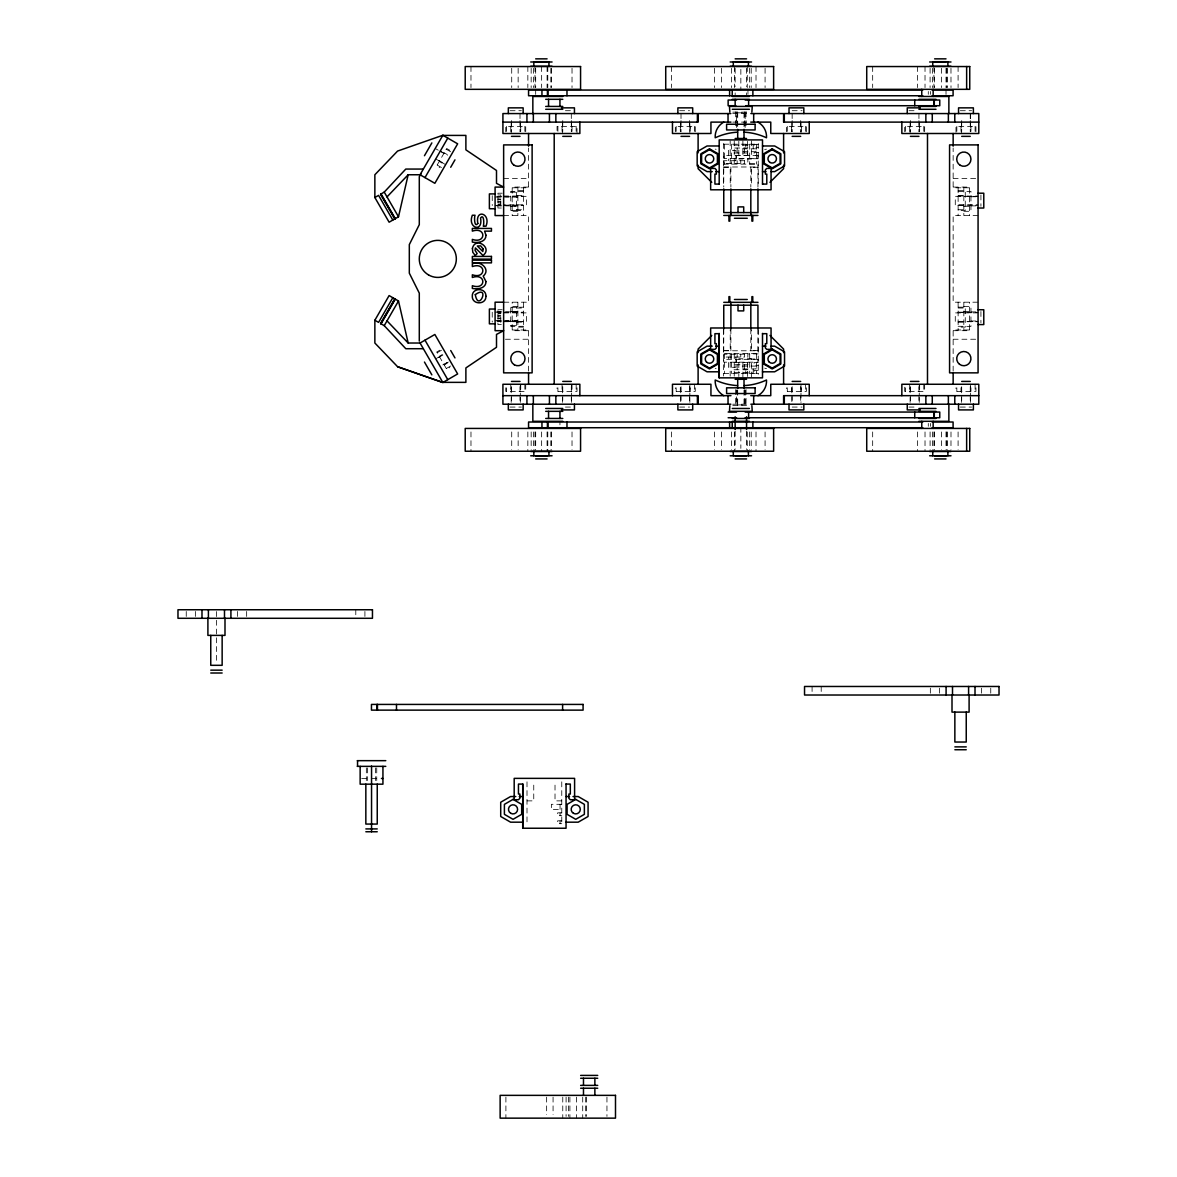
<?xml version="1.0" encoding="UTF-8"?>
<svg xmlns="http://www.w3.org/2000/svg" width="1177" height="1177" viewBox="0 0 1177 1177"><rect width="100%" height="100%" fill="white"/><g stroke="black" fill="none" stroke-linecap="round" stroke-linejoin="round"><path stroke-width="0.75" stroke-dasharray="5 3.75" d="M439.83 350.202L436.741 351.982L446.716 369.254L449.805 367.474M437.167 352.732L441.802 350.055M439.242 356.307L442.317 354.527M435.755 358.808L442.537 354.895M438.55 357.528L444.215 354.248M442.817 364.929L447.378 362.295M444.009 364.576L450.173 361.015M444.229 364.944L447.304 363.163M446.289 368.519L452.454 364.958M510.097 110.712L521.396 110.712M565.416 110.712L572.684 110.712M679.644 110.712L689.516 110.712M792.195 110.712L802.067 110.712M909.027 110.712L916.294 110.712M960.314 110.712L971.613 110.712M732.8 112.139L748.91 112.139M732.668 113.566L749.043 113.566M732.756 122.114L749.926 122.114M723.752 144.197L757.944 144.197M758.238 144.477L754.104 144.477L754.104 147.331L758.238 147.331M758.238 152.451L754.104 152.451L754.104 155.305L758.238 155.305M758.238 158.718L747.836 158.718L747.836 163.853L758.238 163.853M723.752 166.987L757.944 166.987M723.472 167.266L730.226 167.266L730.226 186.319M758.238 167.266L751.485 167.266L751.485 186.319M503.638 178.536L528.561 178.536M953.149 178.536L976.292 178.536M528.561 187.084L512.186 187.084L512.186 215.568M953.149 187.084L969.524 187.084L969.524 215.568M512.186 187.79L528.561 187.79L528.561 147.978M969.524 187.79L953.149 187.79L953.149 147.978M523.574 190.645L516.453 190.645L516.453 210.58L523.574 210.58M958.122 190.645L965.258 190.645L965.258 210.58L958.122 210.58M523.574 191.498L510.759 191.351L510.759 211.301L517.88 211.301M958.122 191.498L970.951 191.351L970.951 211.301L963.831 211.301M510.759 192.204L517.88 192.204M502.211 193.205L497.93 193.205L497.93 208.02L502.211 208.02M497.93 194.97L500.784 194.97L500.784 206.255L497.93 206.255M516.453 195.632L523.574 195.632M958.122 195.632L965.258 195.632M503.638 196.059L523.574 196.059M958.122 196.059L978.072 196.059M497.93 196.397L500.784 196.397M503.638 196.338L526.428 196.338L526.428 204.886L503.638 204.886M978.072 196.338L955.283 196.338L955.283 204.886L978.072 204.886M497.93 196.53L500.784 196.53M496.797 196.765L517.88 196.765M970.951 196.765L978.072 196.765M495.09 197.045L517.88 197.045M497.93 199.001L500.784 199.001M497.93 199.707L500.784 199.707M497.93 201.532L500.784 201.532M497.93 202.223L500.784 202.223M497.93 204.018L500.784 204.018M497.93 204.695L500.784 204.842M503.638 205.166L523.574 205.166M958.122 205.166L978.072 205.166M495.09 205.592L523.574 205.592M958.122 205.592L965.258 205.592M496.797 205.887L517.88 205.887M970.951 205.887L978.072 205.887M510.759 206.313L517.88 206.313M963.831 206.313L970.951 206.313M516.453 209.727L523.574 209.727M958.122 209.727L965.258 209.727M510.759 210.448L517.88 210.448M503.638 215.568L528.561 215.568L528.561 302.195L503.638 302.195M978.072 215.568L953.149 215.568L953.149 302.195L978.072 302.195M517.88 306.476L510.759 306.476L510.759 326.412L523.574 326.279M963.831 306.476L970.951 306.476L970.951 326.412L958.122 326.279M510.759 307.329L523.574 307.182M958.122 307.182L965.258 307.182L965.258 327.132L958.122 327.132M516.453 308.036L523.574 308.036M958.122 308.036L965.258 308.036M502.211 309.742L497.93 309.742L497.93 324.572L502.211 324.572M510.759 311.464L517.88 311.464M963.831 311.464L970.951 311.464M497.93 311.508L500.784 311.508L500.784 322.807L497.93 322.807M496.797 311.89L517.88 311.89M970.951 311.89L978.072 311.89M495.09 312.17L523.574 312.17M958.122 312.17L965.258 312.17M503.638 312.596L523.574 312.596M958.122 312.596L978.072 312.596M503.638 312.891L526.428 312.891L526.428 321.439L503.638 321.439M978.072 312.891L955.283 312.891L955.283 321.439L978.072 321.439M497.93 313.759L500.784 313.759M497.93 315.539L500.784 315.539M497.93 316.245L500.784 316.245M497.93 318.07L500.784 318.07M497.93 318.776L500.784 318.776M497.93 320.571L500.784 320.571M495.09 320.718L517.88 320.718M496.797 320.997L517.88 320.997M970.951 320.997L978.072 320.997M497.93 321.247L500.784 321.247M497.93 321.38L500.784 321.38M503.638 321.718L523.574 321.718M958.122 321.718L978.072 321.718M516.453 322.145L523.574 322.145M958.122 322.145L965.258 322.145M510.759 325.558L517.88 325.558M523.574 327.132L516.453 327.132L516.453 307.182M512.186 329.987L528.561 329.987L528.561 371.594M969.524 329.987L953.149 329.987L953.149 371.594M528.561 330.693L512.186 330.693L512.186 302.195M953.149 330.693L969.524 330.693L969.524 302.195M505.419 339.241L528.561 339.241M953.149 339.241L978.072 339.241M723.472 350.496L730.226 350.496L730.226 329.722M758.238 350.496L751.485 350.496L751.485 329.722M723.752 350.775L757.944 350.775M758.238 353.909L747.836 353.909L747.836 359.044L758.238 359.044M758.238 362.472L754.104 362.472L754.104 365.311L758.238 365.311M758.238 370.446L754.104 370.446L754.104 373.3L758.238 373.3M723.752 373.58L757.944 373.58M732.668 404.211L749.043 404.211M732.8 405.638L748.91 405.638M510.097 407.065L521.396 407.065M565.416 407.065L572.684 407.065M679.644 407.065L689.516 407.065M792.195 407.065L802.067 407.065M909.027 407.065L916.294 407.065M960.314 407.065L971.613 407.065M361.677 778.468L368.592 778.468M371.549 778.468L379.612 778.468M527.002 800.875L533.755 800.875L533.755 781.837M561.767 800.875L555.014 800.875L555.014 781.837M561.767 804.303L551.366 804.303L551.366 809.423L561.767 809.423M561.767 812.851L557.633 812.851L557.633 815.69L561.767 815.69M561.767 820.825L557.633 820.825L557.633 823.679L561.767 823.679M449.805 150.288L446.716 148.508L436.741 165.78L439.83 167.561M446.289 149.258L450.923 151.921M444.229 152.833L447.304 154.614M440.316 151.068L447.098 154.981M435.225 148.464L438.271 150.215M439.786 151.097L447.378 155.482M438.55 160.249L444.215 163.515M435.755 158.954L445.627 164.662M439.242 161.47L442.317 163.25M437.167 165.045L443.346 168.605M990.754 688.177L990.754 695.018M981.633 688.177L981.633 695.018M980.927 194.97L980.927 206.255M980.927 311.508L980.927 322.807M975.939 131.721L975.939 126.38L955.989 126.38L955.989 133.501M975.939 387.822L975.939 391.382L955.989 391.382L955.989 387.822M975.086 126.38L975.086 131.721M975.086 384.261L975.086 391.382M970.951 126.38L970.951 133.501M970.951 387.822L970.951 391.382M970.525 113.566L970.525 118.686M970.525 122.114L970.525 131.721M970.525 384.261L970.525 395.663M970.525 397.37L970.525 404.211M970.245 113.566L970.245 118.818M970.245 120.569L970.245 131.721M970.245 386.674L970.245 402.46M963.831 187.084L963.831 215.568M963.831 302.195L963.831 330.693M961.697 120.569L961.697 131.721M961.697 386.674L961.697 404.211M961.403 122.114L961.403 133.501M961.403 387.822L961.403 395.663M961.403 397.37L961.403 404.211M960.976 126.38L960.976 133.501M960.976 387.822L960.976 391.382M958.093 66.545L958.093 87.584M958.122 187.79L958.122 215.568M958.122 302.195L958.122 329.987M958.093 431.944L958.093 449.467M956.842 126.38L956.842 133.501M956.842 387.822L956.842 391.382M950.972 68.295L951.001 87.584M951.001 431.944L950.972 449.467M947.529 68.295L947.529 87.584M947.529 431.944L947.529 449.467M946.72 68.295L946.72 87.584M946.72 431.944L946.72 449.467M946.014 68.31L946.014 87.657M946.014 89.423L946.014 94.704M946.014 431.871L946.014 449.467M941.526 68.295L941.526 87.584M941.526 431.944L941.526 449.467M939.467 688.177L939.467 695.018M934.626 68.31L934.626 87.657M934.626 431.871L934.626 449.467M933.905 66.545L933.905 87.584M933.905 431.944L933.905 451.232M932.508 68.295L932.508 87.584M932.508 431.944L932.508 449.467M930.463 91.482L930.463 94.322M930.463 423.44L930.463 426.295M930.345 688.177L930.345 695.018M930.095 68.295L930.095 87.584M930.095 431.944L930.095 449.467M928.285 91.482L928.285 94.322M928.285 423.44L928.285 426.295M925.019 66.545L925.019 87.584M925.019 431.944L925.019 451.232M924.651 131.721L924.651 126.38L904.701 126.38L904.701 131.721M924.651 384.261L924.651 391.382L904.701 391.382L904.701 384.261M923.798 126.38L923.798 131.721M923.798 384.261L923.798 391.382M919.664 126.38L919.664 133.501M919.664 384.261L919.664 391.382M919.237 122.114L919.237 131.721M919.237 384.261L919.237 395.663M919.237 397.37L919.237 404.211M918.943 113.566L918.943 118.818M918.943 120.569L918.943 131.721M918.943 386.674L918.943 402.46M917.457 66.545L917.457 87.584M917.457 431.944L917.457 451.232M910.395 120.569L910.395 131.721M910.395 386.674L910.395 404.211M910.115 122.114L910.115 133.501M910.115 387.822L910.115 395.663M910.115 397.37L910.115 404.211M909.689 126.38L909.689 133.501M909.689 384.261L909.689 391.382M905.554 126.38L905.554 133.501M905.554 387.822L905.554 391.382M872.672 66.545L872.672 87.584M872.672 431.944L872.672 451.232M821.208 686.471L821.208 693.312M812.086 686.471L812.086 693.312M806.392 131.721L806.392 126.38L786.442 126.38L786.442 131.721M806.392 387.822L806.392 391.382L786.442 391.382L786.442 387.822M805.539 126.38L805.539 133.501M805.539 384.261L805.539 391.382M801.405 126.38L801.405 131.721M801.405 387.822L801.405 391.382M800.978 122.114L800.978 133.501M800.978 384.261L800.978 402.505M800.698 120.569L800.698 131.721M800.698 386.674L800.698 402.46M792.15 113.566L792.15 118.818M792.15 120.569L792.15 131.721M792.15 386.674L792.15 404.211M791.856 122.114L791.856 131.721M791.856 387.822L791.856 402.505M791.43 126.38L791.43 131.721M791.43 387.822L791.43 391.382M787.295 126.38L787.295 131.721M787.295 387.822L787.295 391.382M765.079 68.295L765.079 87.584M765.079 431.944L765.079 449.467M758.238 143.476L758.238 186.319M758.238 329.722L758.238 374.286M757.944 187.055L757.944 164.133L723.752 164.133L723.752 187.055M757.944 328.898L757.944 353.63L723.752 353.63L723.752 328.898M756.531 144.197L756.531 164.133M756.531 353.63L756.531 373.58M756.017 66.545L756.017 87.584M756.017 431.944L756.017 451.232M753.206 148.817L753.206 144.756L745.791 144.756L745.791 148.817M753.206 368.96L753.206 373.006L745.791 373.006L745.791 368.96M751.529 140.769L751.529 159.013L747.454 159.013L747.454 140.769M751.529 376.993L751.529 358.764L747.454 358.764L747.454 376.993M751.206 68.295L751.206 87.584M751.206 431.944L751.206 449.467M750.823 166.987L750.823 187.055M750.823 328.898L750.823 350.775M749.646 68.295L749.646 87.584M749.69 144.197L749.69 164.133M749.69 353.63L749.69 373.58M749.646 431.944L749.646 449.467M747.954 90.055L747.954 94.322M747.263 66.545L747.263 87.584M747.263 431.944L747.263 451.232M746.556 68.354L746.556 86.495M746.556 92.895L746.556 96.47M746.556 431.282L746.556 449.408M746.056 111.859L746.056 128.131M746.056 389.631L746.056 405.903M745.129 127.499L745.129 112.845L736.581 112.845L736.581 127.499M745.129 390.264L745.129 404.917L736.581 404.917L736.581 390.264M744.761 111.859L744.761 128.131M744.761 389.631L744.761 405.903M744.555 148.022L744.555 153.01M744.555 364.767L744.555 369.74M744.011 112.845L744.011 127.499M744.011 390.264L744.011 404.917M742.893 140.769L742.893 159.013L738.818 159.013L738.818 140.769M742.893 376.993L742.893 358.764L738.818 358.764L738.818 376.993M740.848 69.399L740.848 90.482M740.76 160.719L740.76 163.574M740.76 354.203L740.76 357.058M740.848 427.295L740.848 448.378M737.699 112.845L737.699 127.499M737.699 390.264L737.699 404.917M737.155 148.022L737.155 153.01M737.155 160.719L737.155 163.574M737.155 354.203L737.155 357.058M737.155 364.767L737.155 369.74M736.949 111.859L736.949 128.131M736.949 389.631L736.949 405.903M736.581 155.585L736.581 158.439M736.581 359.323L736.581 362.178M735.919 160.719L735.919 150.465L728.504 150.465L728.504 160.719M735.919 357.058L735.919 367.312L728.504 367.312L728.504 357.058M735.654 111.859L735.654 128.131M735.654 389.631L735.654 405.903M735.154 68.354L735.154 86.495M735.154 92.895L735.154 96.47M735.154 431.282L735.154 449.408M734.448 66.545L734.448 87.584M734.448 431.944L734.448 451.232M734.242 140.769L734.242 164.133M734.242 353.63L734.242 376.993M731.594 68.295L731.594 87.584M731.461 144.197L731.461 164.133M731.461 353.63L731.461 373.58M731.594 431.944L731.594 449.467M730.888 166.987L730.888 187.055M730.888 328.898L730.888 350.775M730.167 140.769L730.167 164.133M730.167 353.63L730.167 376.993M724.605 144.197L724.605 164.133M724.605 353.63L724.605 373.58M723.472 143.476L723.472 186.319M723.472 329.722L723.472 376.022M721.398 68.295L721.398 87.584M721.398 431.944L721.398 449.467M714.439 68.295L714.439 87.584M714.439 431.944L714.439 449.467M695.269 131.721L695.269 126.38L675.318 126.38L675.318 131.721M695.269 387.822L695.269 391.382L675.318 391.382L675.318 387.822M694.401 126.38L694.401 133.501M694.401 384.261L694.401 391.382M690.281 126.38L690.281 131.721M690.281 387.822L690.281 391.382M689.854 123.541L689.854 133.501M689.854 384.261L689.854 395.663M689.854 397.37L689.854 402.505M689.56 120.569L689.56 131.721M689.56 386.674L689.56 402.46M681.012 113.566L681.012 118.818M681.012 120.569L681.012 131.721M681.012 386.674L681.012 404.211M680.733 122.114L680.733 131.721M680.733 387.822L680.733 402.505M680.306 126.38L680.306 131.721M680.306 387.822L680.306 391.382M676.172 126.38L676.172 131.721M676.172 387.822L676.172 391.382M671.449 66.545L671.449 87.584M671.449 431.944L671.449 451.232M606.949 1097.111L606.949 1116.399M586.22 1097.111L586.22 1116.399M585.837 1097.111L585.837 1116.399M582.718 1097.111L582.718 1118.15M577.01 133.501L577.01 126.38L557.059 126.38L557.059 133.501M577.01 387.822L577.01 391.382L557.059 391.382L557.059 387.822M576.568 1097.111L576.568 1118.15M576.156 126.38L576.156 131.721M576.156 384.261L576.156 391.382M572.022 68.295L572.022 87.584M572.022 126.38L572.022 133.501M572.022 384.261L572.022 391.382M572.022 431.944L572.022 449.467M571.595 122.114L571.595 131.721M571.595 384.261L571.595 395.663M571.595 397.37L571.595 404.211M571.301 113.566L571.301 118.818M571.301 120.569L571.301 131.721M571.301 386.674L571.301 402.46M569.903 1097.111L569.903 1118.15M568.506 1097.111L568.506 1116.399M566.093 1097.111L566.093 1116.399M562.753 120.569L562.753 131.721M562.753 386.674L562.753 404.211M562.768 1097.111L562.768 1118.15M562.474 122.114L562.474 133.501M562.474 387.822L562.474 395.663M562.474 397.37L562.474 404.211M562.047 126.38L562.047 133.501M562.047 384.261L562.047 391.382M561.767 781.837L561.767 824.665M560.061 804.303L560.061 809.423M560.061 812.851L560.061 815.69M560.061 820.825L560.061 823.679M559.943 421.307L559.943 424.868M557.913 126.38L557.913 133.501M557.913 387.822L557.913 391.382M553.072 1097.111L553.072 1114.648M551.292 68.295L551.292 87.584M551.292 431.944L551.292 449.467M550.91 68.295L550.91 87.584M550.91 431.944L550.91 449.467M547.791 66.545L547.791 87.584M547.791 431.944L547.791 451.232M547.084 66.545L547.084 87.657M547.084 431.871L547.084 451.232M546.643 1097.111L546.643 1114.648M541.641 66.545L541.641 87.584M541.641 431.944L541.641 451.232M535.682 68.31L535.682 87.657M535.682 89.423L535.682 94.704M535.682 431.871L535.682 449.467M534.976 66.545L534.976 87.584M534.976 431.944L534.976 451.232M533.578 68.295L533.578 87.584M533.578 431.944L533.578 449.467M531.165 68.295L531.165 87.584M531.165 431.944L531.165 449.467M527.84 66.545L527.84 87.584M527.84 431.944L527.84 451.232M527.002 781.837L527.002 824.665M525.722 131.721L525.722 126.38L505.772 126.38L505.772 131.721M525.722 384.261L525.722 391.382L505.772 391.382L505.772 387.822M524.854 126.38L524.854 131.721M524.854 384.261L524.854 391.382M523.574 187.79L523.574 215.568M523.574 302.195L523.574 329.987M520.734 126.38L520.734 131.721M520.734 384.261L520.734 391.382M520.308 122.114L520.308 131.721M520.308 384.261L520.308 395.663M520.308 397.37L520.308 404.211M520.013 113.566L520.013 118.818M520.013 120.569L520.013 131.721M520.013 386.674L520.013 402.46M518.145 68.295L518.145 87.584M518.145 431.944L518.145 449.467M517.88 187.084L517.88 215.568M517.88 302.195L517.88 330.693M511.715 68.295L511.715 87.584M511.715 431.944L511.715 449.467M511.465 120.569L511.465 131.721M511.465 386.674L511.465 404.211M511.186 122.114L511.186 133.501M511.186 387.822L511.186 395.663M511.186 397.37L511.186 404.211M510.759 126.38L510.759 131.721M510.759 384.261L510.759 391.382M506.625 126.38L506.625 133.501M506.625 387.822L506.625 391.382M505.904 1097.111L505.904 1118.15M492.236 195.676L492.236 205.548M492.236 312.229L492.236 322.086M470.977 66.545L470.977 87.584M470.977 431.944L470.977 451.232M376.743 767.904L376.743 780.557M375.448 767.904L375.448 780.557M367.636 767.904L367.636 780.557M366.341 767.904L366.341 780.557M364.914 611.452L364.914 616.586M355.792 609.745L355.792 616.586M246.655 611.452L246.655 618.293M237.533 611.452L237.533 618.293M216.45 611.554L216.45 663.975M195.367 611.452L195.367 618.293M186.246 611.452L186.246 618.293M716.131 368.475A3.56 3.56 0 0 1 715.204 368.592M766.507 368.592A3.56 3.56 0 0 1 764.712 368.107M715.204 149.185A3.56 3.56 0 0 1 716.131 149.302M764.712 149.656A3.56 3.56 0 0 1 766.507 149.185M747.763 145.154L733.933 145.154L733.933 148.022L747.763 148.022L747.763 145.154M756.031 148.817L742.187 148.817L742.187 151.686L756.031 151.686L756.031 148.817M747.881 153.01L733.83 153.01L733.83 155.349L747.881 155.349L747.881 153.01M757.944 155.585L723.752 155.585L723.752 158.439L757.944 158.439L757.944 155.585M744.555 160.719L723.664 160.719L723.664 163.574L744.555 163.574L744.555 160.719M500.784 312.935L497.93 312.935L500.784 313.067M744.555 354.203L723.664 354.203L723.664 357.058L744.555 357.058L744.555 354.203M757.944 359.323L723.752 359.323L723.752 362.178L757.944 362.178L757.944 359.323M747.881 362.428L733.83 362.428L733.83 364.767L747.881 364.767L747.881 362.428M756.031 366.091L742.187 366.091L742.187 368.96L756.031 368.96L756.031 366.091M747.763 369.74L733.933 369.74L733.933 372.623L747.763 372.623L747.763 369.74"/><path stroke-width="1.5" d="M566.049 783.823L566.049 828.24L522.735 828.24L522.735 784.073L518.454 784.073L518.454 794.034L519.881 794.034L519.881 798.315L518.454 799.742L514.187 799.742L514.187 778.365L574.597 778.365L574.597 799.742L570.315 799.742L568.888 798.315L568.888 794.034L570.315 794.034L570.315 784.073L566.049 784.073M672.464 122.114L672.464 133.501L710.937 133.501L710.937 122.114L730.961 122.114M762.505 333.429L762.505 377.846L719.191 377.846L719.191 333.68L714.925 333.68L714.925 343.655L716.352 343.655L716.352 347.936L714.925 349.363L710.643 349.363L710.643 327.986L771.053 327.986L771.053 349.363L766.786 349.363L765.359 347.936L765.359 343.655L766.786 343.655L766.786 333.68L762.505 333.68M809.246 395.663L809.246 384.261L770.773 384.261L770.773 395.663L750.749 395.663M398.488 216.789L408.169 174.755L420.057 174.755L434.857 183.303L457.647 143.815L442.846 135.267L397.591 151.053L374.86 174.755L374.86 197.515L389.116 222.203L398.488 216.789L384.246 192.101L405.8 169.061L423.337 169.061M424.456 155.732L431.856 142.903M420.057 174.755L442.846 135.267M421.116 173.475L419.292 176.653L419.292 224.645L409.316 244.61L409.316 273.152L419.292 293.132L419.292 341.124M424.985 177.609L447.775 138.121M450.703 167.266L454.969 159.851M374.86 320.247L389.116 295.574L398.488 300.988L408.169 343.022L420.057 343.022L434.857 334.474L457.647 373.948L442.846 382.496L397.664 366.783L374.86 343.022L374.86 320.247L378.567 322.38L392.809 297.707M394.781 298.855L380.539 323.528L384.246 325.661L405.8 348.716L423.337 348.716M380.789 323.675L395.031 298.987M381.039 323.807L395.281 299.135M384.246 325.661L398.488 300.988M387.012 196.912L408.169 174.755M769.949 182.347L783.602 168.694L783.602 165.177M711.761 335.43L698.108 349.069L698.108 352.585M723.752 122.114L722.84 122.688A16.61 16.61 0 0 0 715.204 137.783A60.557 60.557 0 0 1 737.552 132.177M757.944 395.663L758.856 395.075A16.61 16.61 0 0 0 766.507 379.994A60.557 60.557 0 0 1 744.158 385.6M374.86 197.515L378.567 195.382L392.809 220.055M384.246 192.101L380.539 194.249L394.781 218.922M535.682 58.85L547.084 58.85M735.154 58.85L746.556 58.85M934.626 58.85L946.014 58.85M535.682 61.704L547.084 61.704M735.154 61.704L746.556 61.704M934.626 61.704L946.014 61.704M530.709 61.984L552.072 61.984M730.167 61.984L751.544 61.984M929.639 61.984L951.001 61.984M530.709 66.265L552.072 66.265M730.167 66.265L751.544 66.265M929.639 66.265L951.001 66.265M922.797 90.055L528.561 90.055L528.561 95.749L922.797 95.749M932.125 90.055L953.09 90.055L953.09 95.749L932.125 95.749M562.797 96.47L532.843 96.47L532.843 113.566M732.3 96.47L749.396 96.47M918.913 96.47L948.868 96.47L948.868 113.566M545.701 99.309L562.797 99.309M732.3 99.309L749.396 99.309M918.913 99.309L935.995 99.309M736.537 100.03L728.136 100.03L728.136 105.724L735.89 105.724M745.159 100.03L939.761 100.03L939.761 105.724L745.703 105.724M545.701 106.43L562.797 106.43M918.913 106.43L935.995 106.43M561.385 107.857L574.45 107.857L574.45 113.566M920.326 107.857L907.261 107.857L907.261 113.566M545.701 109.284L562.797 109.284M732.3 109.284L749.396 109.284M918.913 109.284L935.995 109.284M729.843 112.139L729.46 106.43L752.25 106.43L751.868 112.139M730.843 113.566L698.108 113.566L698.108 122.114L502.917 122.114M750.852 113.566L783.602 113.566L783.602 122.114L978.793 122.114M750.749 122.114L770.773 122.114L770.773 133.501L809.246 133.501L809.246 122.114M443.096 135.414L465.886 135.414L465.886 149.847L496.503 170.474L496.503 183.347L503.638 187.084L495.09 187.084L495.09 215.568L503.638 215.568M511.465 136.355L520.013 136.355M562.753 136.355L571.301 136.355M681.012 136.355L689.56 136.355M792.15 136.355L800.698 136.355M910.395 136.355L918.943 136.355M961.697 136.355L970.245 136.355M735.154 138.489L746.556 138.489M719.191 145.977L707.039 145.977L697.167 151.671L697.167 165.928L707.039 171.621L712.247 171.621M762.505 145.977L774.672 145.977L784.544 151.671L784.544 165.928L774.672 171.621L771.2 171.621M715.719 171.621L719.191 171.621M762.505 171.621L765.977 171.621M719.191 184.083L714.925 184.083L714.925 174.108L716.352 174.108L716.352 169.841L714.925 168.414L710.643 168.414L710.643 189.791L771.053 189.791L771.053 168.414L766.786 168.414L765.359 169.841L765.359 174.108L766.786 174.108L766.786 184.083L762.505 184.083M978.072 193.205L983.781 193.205L983.781 208.02L978.072 208.02M495.09 193.911L489.382 193.911L489.382 208.741L495.09 208.741M723.752 215.435L757.944 215.435M734.448 218.275L747.263 218.275M734.448 299.488L747.263 299.488M503.638 302.195L495.09 302.195L495.09 330.693L503.638 330.693L496.503 334.415L496.503 347.289L465.886 367.93L465.886 382.363L443.096 382.363M723.752 302.342L757.944 302.342M495.09 309.036L489.382 309.036L489.382 323.852L495.09 323.852M978.072 309.742L983.781 309.742L983.781 324.572L978.072 324.572M712.247 346.156L707.039 346.156L697.167 351.849L697.167 366.091L707.039 371.8L719.191 371.8M715.719 346.156L719.191 346.156M762.505 346.156L765.977 346.156M771.2 346.156L774.672 346.156L784.544 351.849L784.544 366.091L774.672 371.8L762.505 371.8M735.154 379.274L746.556 379.274M511.465 381.422L520.013 381.422M562.753 381.422L571.301 381.422M681.012 381.422L689.56 381.422M792.15 381.422L800.698 381.422M910.395 381.422L918.943 381.422M961.697 381.422L970.245 381.422M502.917 395.663L698.108 395.663L698.108 404.211L730.843 404.211M730.961 395.663L710.937 395.663L710.937 384.261L672.464 384.261L672.464 395.663M978.793 395.663L783.602 395.663L783.602 404.211L750.852 404.211M729.843 405.638L729.46 411.332L752.25 411.332L751.868 405.638M545.701 408.478L562.797 408.478M732.3 408.478L749.396 408.478M918.913 408.478L935.995 408.478M561.385 409.905L574.45 409.905L574.45 404.211M920.326 409.905L907.261 409.905L907.261 404.211M545.701 411.332L562.797 411.332M918.913 411.332L935.995 411.332M728.136 412.053L736.537 412.053M745.159 412.053L939.761 412.053L939.761 417.747L745.159 417.747M728.136 417.747L736.537 417.747M545.701 418.453L562.797 418.453M732.3 418.453L749.396 418.453M918.913 418.453L935.995 418.453M562.797 421.307L532.843 421.307L532.843 404.211M732.3 421.307L749.396 421.307M918.913 421.307L948.868 421.307L948.868 404.211M922.797 422.013L528.561 422.013L528.561 427.722L922.797 427.722M932.125 422.013L953.09 422.013L953.09 427.722L932.125 427.722M530.709 451.512L552.072 451.512M730.167 451.512L751.544 451.512M929.639 451.512L951.001 451.512M530.709 455.793L552.072 455.793M730.167 455.793L751.544 455.793M929.639 455.793L951.001 455.793M535.682 456.073L547.084 456.073M735.154 456.073L746.556 456.073M934.626 456.073L946.014 456.073M535.682 458.927L547.084 458.927M735.154 458.927L746.556 458.927M934.626 458.927L946.014 458.927M210.757 670.154L222.144 670.154M210.757 673.009L222.144 673.009M954.856 746.88L966.243 746.88M954.856 749.734L966.243 749.734M357.293 760.666L385.791 760.666M357.293 766.359L385.791 766.359M381.422 778.468L382.937 778.468M515.791 796.535L510.583 796.535L500.711 802.228L500.711 816.485L510.583 822.179L522.735 822.179M519.263 796.535L522.735 796.535M566.049 796.535L569.521 796.535M572.993 796.535L578.201 796.535L588.073 802.228L588.073 816.485L578.201 822.179L566.049 822.179M365.841 828.917L377.243 828.917M365.841 831.756L377.243 831.756M580.629 1075.41L597.725 1075.41M580.629 1078.25L597.725 1078.25M580.629 1085.385L597.725 1085.385M580.629 1088.225L597.725 1088.225M397.591 366.709L442.846 382.496L420.057 343.022M757.944 122.114L758.856 122.688A16.61 16.61 0 0 1 766.507 137.783A60.557 60.557 0 0 0 744.158 132.177M723.752 395.663L722.84 395.075A16.61 16.61 0 0 1 715.204 379.994A60.557 60.557 0 0 0 737.552 385.6M711.761 182.347L698.108 168.694L698.108 165.177M769.949 335.43L783.602 349.069L783.602 352.585M387.012 320.865L408.169 343.022M381.039 193.955L395.281 218.642M380.789 194.102L395.031 218.775M450.703 350.511L454.969 357.911M424.985 340.168L447.775 379.656M424.456 362.045L431.856 374.875M975.012 686.471L975.012 695.018M973.379 113.566L973.379 107.857L958.549 107.857L958.549 113.566M973.379 404.211L973.379 409.905L958.549 409.905L958.549 404.211M969.098 695.018L969.098 712.114L952.002 712.114L952.002 695.018M968.597 686.471L968.597 695.018M966.641 66.545L966.641 89.334M966.641 428.428L966.641 451.232M966.243 712.114L966.243 742.04L954.856 742.04L954.856 712.114M954.782 113.566L954.782 122.114M954.782 395.663L954.782 404.211M953.149 133.501L953.149 146.169M953.149 373.403L953.149 384.261M952.502 686.471L952.502 695.018M948.368 113.566L948.368 122.114M948.368 395.663L948.368 404.211M947.882 61.984L947.882 66.265M947.882 451.512L947.882 455.793M946.087 686.471L946.087 695.018M934.288 100.03L934.288 105.724M934.288 412.053L934.288 417.747M933.758 100.03L933.758 105.724M933.758 412.053L933.758 417.747M933.155 89.334L933.155 96.47M933.155 421.307L933.155 428.428M932.758 61.984L932.758 66.265M932.758 451.512L932.758 455.793M932.272 113.566L932.272 122.114M932.272 395.663L932.272 404.211M927.491 133.501L927.491 384.261M925.858 113.566L925.858 122.114M925.858 395.663L925.858 404.211M921.768 89.334L921.768 96.47M921.768 421.307L921.768 428.428M914.735 100.03L914.735 105.724M914.735 412.053L914.735 417.747M901.847 122.114L901.847 133.501L978.793 133.501L978.793 113.566L784.309 113.566L784.309 122.114M901.847 395.663L901.847 384.261L978.793 384.261L978.793 404.211L784.309 404.211L784.309 395.663M803.832 113.566L803.832 107.857L789.017 107.857L789.017 113.566M803.832 404.211L803.832 409.905L789.017 409.905L789.017 404.211M783.602 133.501L783.602 152.863M783.602 364.914L783.602 384.261M762.505 184.333L762.505 139.916L719.191 139.916L719.191 184.333M757.944 188.879L757.944 212.581L723.752 212.581L723.752 188.879M757.944 328.898L757.944 305.196L723.752 305.196L723.752 328.898M753.677 113.566L753.677 122.114M753.677 395.663L753.677 404.211M752.883 90.055L752.883 95.749M752.765 215.435L752.765 221.129L751.912 221.129L751.912 215.435M752.765 302.342L752.765 296.648L751.912 296.648L751.912 302.342M752.883 422.013L752.883 427.722M750.823 188.879L750.823 215.435M750.823 302.342L750.823 328.898M748.616 100.03L748.616 105.724M748.616 412.053L748.616 417.747M748.41 61.984L748.41 66.265M748.41 451.512L748.41 455.793M746.556 416.776L746.556 429.473M744.011 129.338L744.011 138.489M744.011 379.274L744.011 388.439M743.702 212.581L743.702 206.887L738.008 206.887L738.008 212.581M743.702 305.196L743.702 310.89L738.008 310.89L738.008 305.196M737.699 129.338L737.699 138.489M737.699 379.274L737.699 388.439M735.154 99.309L735.154 106.43M735.154 416.776L735.154 429.473M733.3 61.984L733.3 66.265M733.3 451.512L733.3 455.793M732.226 90.055L732.226 95.749M732.226 422.013L732.226 427.722M730.888 188.879L730.888 215.435M730.888 302.342L730.888 328.898M729.799 215.435L729.799 221.129L728.946 221.129L728.946 215.435M729.799 302.342L729.799 296.648L728.946 296.648L728.946 302.342M729.608 90.055L729.608 95.749M729.608 422.013L729.608 427.722M728.033 113.566L728.033 122.114M728.033 395.663L728.033 404.211M719.191 333.429L719.191 377.846M698.108 133.501L698.108 152.863M698.108 364.914L698.108 384.261M697.402 122.114L697.402 113.566L502.917 113.566L502.917 133.501L579.864 133.501L579.864 122.114M697.402 395.663L697.402 404.211L502.917 404.211L502.917 384.261L579.864 384.261L579.864 395.663M692.694 113.566L692.694 107.857L677.878 107.857L677.878 113.566M692.694 404.211L692.694 409.905L677.878 409.905L677.878 404.211M594.871 1078.25L594.871 1085.385M594.871 1088.225L594.871 1095.36M583.483 1078.25L583.483 1085.385M583.483 1088.225L583.483 1095.36M566.976 90.055L566.976 95.749M566.976 422.013L566.976 427.722M562.606 704.42L562.606 710.128M559.943 99.309L559.943 106.43M559.943 411.332L559.943 418.453M555.853 113.566L555.853 122.114M555.853 395.663L555.853 404.211M554.205 133.501L554.205 384.261M549.438 113.566L549.438 122.114M549.438 395.663L549.438 404.211M548.938 61.984L548.938 66.265M548.938 451.512L548.938 455.793M548.556 99.309L548.556 106.43M548.556 411.332L548.556 418.453M547.952 90.055L547.952 95.749M547.952 422.013L547.952 427.722M547.423 90.055L547.423 95.749M547.423 422.013L547.423 427.722M541.95 90.055L541.95 95.749M541.95 422.013L541.95 427.722M533.828 61.984L533.828 66.265M533.828 451.512L533.828 455.793M533.343 113.566L533.343 122.114M533.343 395.663L533.343 404.211M528.561 133.501L528.561 146.169M528.561 373.403L528.561 384.261M526.928 113.566L526.928 122.114M526.928 395.663L526.928 404.211M523.147 113.566L523.147 107.857L508.332 107.857L508.332 113.566M523.147 404.211L523.147 409.905L508.332 409.905L508.332 404.211M522.735 783.823L522.735 828.24M396.487 704.42L396.487 710.128M382.937 766.359L382.937 784.176L360.147 784.176L360.147 766.359M377.449 704.42L377.449 710.128M377.243 784.176L377.243 824.062L365.841 824.062L365.841 784.176M376.934 704.42L376.934 710.128M371.549 766.095L371.549 831.756M357.543 760.666L357.543 766.359M230.913 609.745L230.913 618.293M224.998 618.293L224.998 635.389L207.902 635.389L207.902 618.293M224.498 609.745L224.498 618.293M222.144 635.389L222.144 665.314L210.757 665.314L210.757 635.389M208.403 609.745L208.403 618.293M201.988 609.745L201.988 618.293M483.203 249.053L482.805 251.51L477.332 246.008L480.702 245.875L483.203 249.053M472.418 248.376L472.801 252.319L475.243 255.483L477.156 253.57L475.037 250.363L475.42 247.92L482.982 255.483C493.178 247.92 475.317 236.033 472.418 248.376M485.983 235.238C486.027 242.168 477.509 243.198 472.345 242.079L472.345 239.387C486.292 244.183 486.292 226.322 472.345 231.133L472.345 228.426L491.456 228.426L491.456 231.133L484.586 231.133L485.983 235.238M485.983 281.583C486.027 288.497 477.509 289.527 472.345 288.424L472.345 285.717C486.292 290.513 486.292 272.681 472.345 277.478L472.345 274.785C486.292 279.582 486.292 261.735 472.345 266.546L472.345 263.839C480.172 259.823 491.206 269.504 483.217 276.124L485.983 281.583M485.924 296.207C486.322 305.02 471.903 305.005 472.286 296.207C471.918 287.453 486.307 287.438 485.924 296.207M477.818 223.439C474.316 228.412 474.096 216.936 475.052 215.244L472.345 215.244C467.166 228.264 483.364 232.987 480.525 217.98C484.115 213.096 484.144 224.542 483.291 226.205L485.983 226.205C491.206 213.199 474.993 208.461 477.818 223.439M475.302 294.603C478.45 313.111 490.677 283.951 475.302 294.603M709.51 148.832L700.874 153.804L700.874 163.78L709.51 168.767L718.147 163.78L718.147 153.804L709.51 148.832M709.51 149.685L701.61 154.231L701.61 163.353L709.51 167.914L717.411 163.353L717.411 154.231L709.51 149.685M772.2 148.832L763.564 153.804L763.564 163.78L772.2 168.767L780.837 163.78L780.837 153.804L772.2 148.832M772.2 149.685L764.3 154.231L764.3 163.353L772.2 167.914L780.101 163.353L780.101 154.231L772.2 149.685M709.51 348.995L700.874 353.983L700.874 363.958L709.51 368.945L718.147 363.958L718.147 353.983L709.51 348.995M709.51 349.849L701.61 354.409L701.61 363.531L709.51 368.092L717.411 363.531L717.411 354.409L709.51 349.849M772.2 348.995L763.564 353.983L763.564 363.958L772.2 368.945L780.837 363.958L780.837 353.983L772.2 348.995M772.2 349.849L764.3 354.409L764.3 363.531L772.2 368.092L780.101 363.531L780.101 354.409L772.2 349.849M513.04 799.389L504.403 804.362L504.403 814.337L513.04 819.324L521.676 814.337L521.676 804.362L513.04 799.389M575.73 799.389L567.093 804.362L567.093 814.337L575.73 819.324L584.366 814.337L584.366 804.362L575.73 799.389M580.57 66.545L465.209 66.545L465.209 89.334L580.57 89.334L580.57 66.545M773.627 66.545L665.726 66.545L665.726 89.334L773.627 89.334L773.627 66.545M969.745 66.545L866.728 66.545L866.728 89.334L969.745 89.334L969.745 66.545M755.104 124.247L726.606 124.247L726.606 129.941L755.104 129.941L755.104 124.247M532.122 144.903L503.638 144.903L503.638 372.859L532.122 372.859L532.122 144.903M978.072 144.903L949.574 144.903L949.574 372.859L978.072 372.859L978.072 144.903M491.456 256.424L472.345 256.424L472.345 259.117L491.456 259.117L491.456 256.424M491.456 260.161L472.345 260.161L472.345 262.868L491.456 262.868L491.456 260.161M755.104 387.822L726.606 387.822L726.606 393.53L755.104 393.53L755.104 387.822M580.57 428.428L465.209 428.428L465.209 451.232L580.57 451.232L580.57 428.428M773.627 428.428L665.726 428.428L665.726 451.232L773.627 451.232L773.627 428.428M969.745 428.428L866.728 428.428L866.728 451.232L969.745 451.232L969.745 428.428M372.462 609.745L177.977 609.745L177.977 618.293L372.462 618.293L372.462 609.745M999.023 686.471L804.538 686.471L804.538 695.018L999.023 695.018L999.023 686.471M583.086 704.42L371.461 704.42L371.461 710.128L583.086 710.128L583.086 704.42M615.497 1095.36L500.137 1095.36L500.137 1118.15L615.497 1118.15L615.497 1095.36M573.449 813.307A4.561 4.561 0 0 0 580.29 809.349A4.561 4.561 0 0 0 573.449 805.406A4.561 4.561 0 0 0 573.449 813.307M510.759 813.307A4.561 4.561 0 0 0 517.6 809.349A4.561 4.561 0 0 0 510.759 805.406A4.561 4.561 0 0 0 510.759 813.307M959.49 364.267A7.121 7.121 0 0 0 970.893 359.544A7.121 7.121 0 0 0 961.109 352.041A7.121 7.121 0 0 0 959.49 364.267M960.27 165.324A7.121 7.121 0 0 0 970.951 159.16A7.121 7.121 0 0 0 960.27 152.981A7.121 7.121 0 0 0 960.27 165.324M706.48 362.001A4.281 4.281 0 0 0 713.645 360.074A4.281 4.281 0 0 0 708.407 354.851A4.281 4.281 0 0 0 706.48 362.001M769.169 362.001A4.281 4.281 0 0 0 776.32 360.074A4.281 4.281 0 0 0 771.097 354.851A4.281 4.281 0 0 0 769.169 362.001M770.067 162.5A4.281 4.281 0 0 0 776.467 158.792A4.281 4.281 0 0 0 770.067 155.099A4.281 4.281 0 0 0 770.067 162.5M707.377 162.5A4.281 4.281 0 0 0 713.777 158.792A4.281 4.281 0 0 0 707.377 155.099A4.281 4.281 0 0 0 707.377 162.5M428.546 274.932A18.523 18.523 0 0 0 456.338 258.881A18.523 18.523 0 0 0 428.546 242.845A18.523 18.523 0 0 0 428.546 274.932M513.54 164.809A7.121 7.121 0 0 0 524.942 160.087A7.121 7.121 0 0 0 515.158 152.569A7.121 7.121 0 0 0 513.54 164.809M514.32 364.782A7.121 7.121 0 0 0 525.001 358.617A7.121 7.121 0 0 0 514.32 352.453A7.121 7.121 0 0 0 514.32 364.782"/></g></svg>
